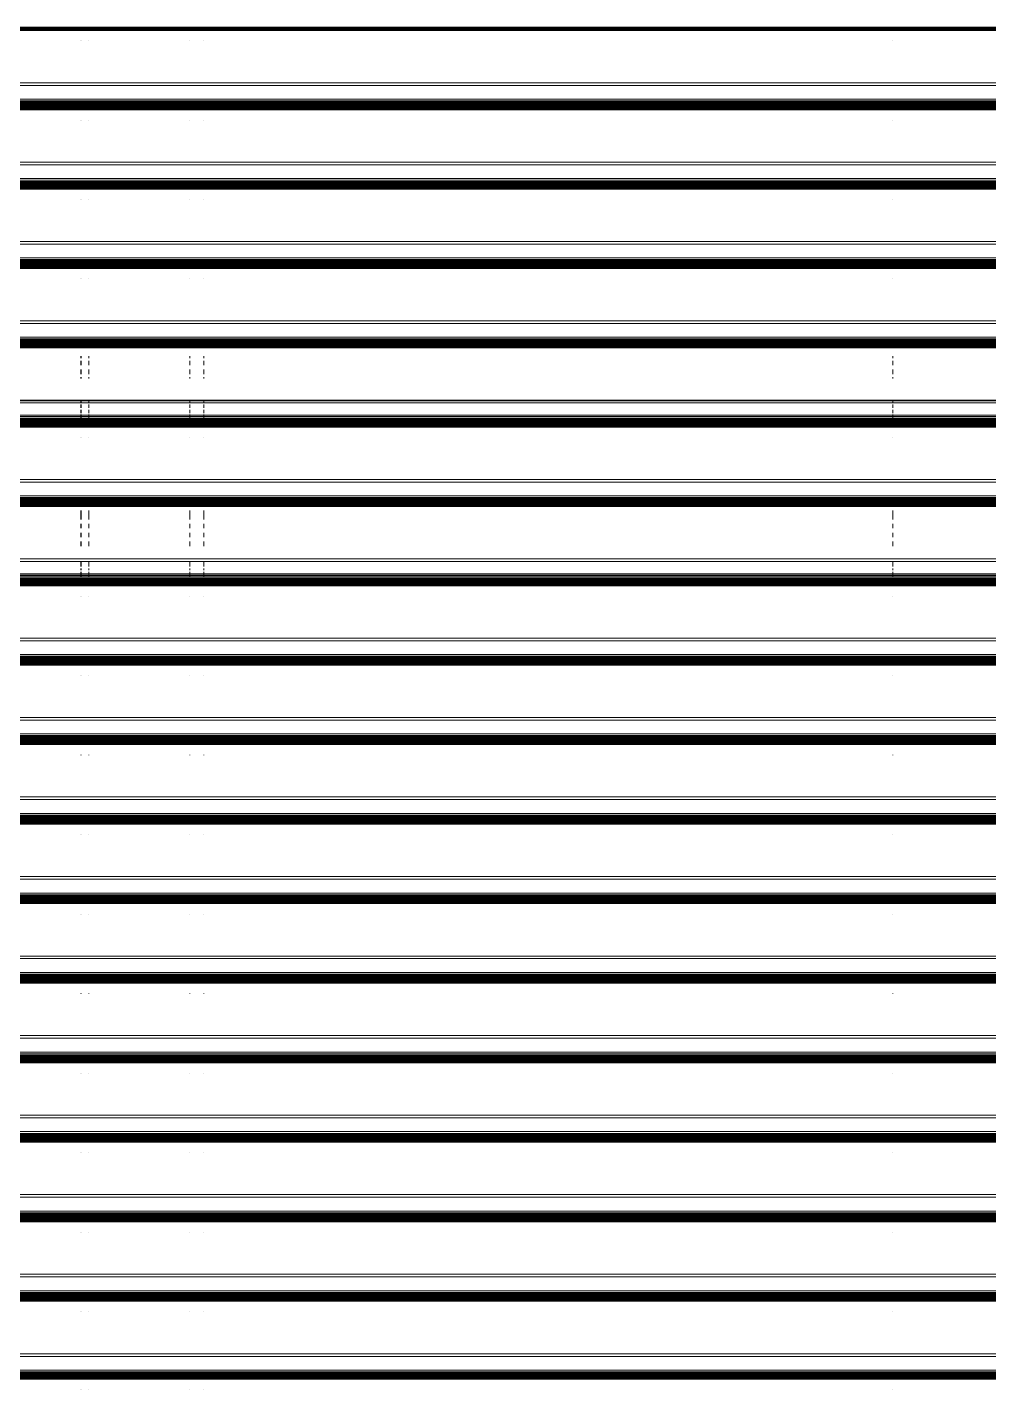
# Model space of a CAD drawing. Header units: inches. Extents: x 153221 to 157601, y -20468 to 0.
# Drawn here: x 153880.62 to 153904.5, y -20353.03 to -20319.19 of the extents above; entities that cross this region are included whole.
import ezdxf

# ---------------------------------------------------------------- set-up
doc = ezdxf.new("R2010")
doc.units = ezdxf.units.IN
doc.header["$MEASUREMENT"] = 0
doc.layers.add('DOOR-WIN RA', color=3, linetype='Continuous', lineweight=20)

# ---------------------------------------------------------------- blocks, each defined once
blk = doc.blocks.new('SKBVVL')
at = {"layer": 'DOOR-WIN RA'}
for p, q in [((154108.256, -15947.64), (153981.913, -15947.64)), ((154108.256, -15947.661), (153981.913, -15947.661)), ((154108.256, -15947.681), (153981.913, -15947.681)), ((154108.256, -15947.701), (153981.913, -15947.701)), ((154108.256, -15947.72), (153981.913, -15947.72)), ((154026.685, -15947.991), (154026.685, -15947.993)), ((154026.695, -15947.991), (154026.695, -15947.993)), ((154026.898, -15947.993), (154026.898, -15947.991)), ((154029.518, -15947.991), (154029.518, -15947.993)), ((154029.879, -15947.993), (154029.879, -15947.991)), ((154047.768, -15947.991), (154047.768, -15947.993)), ((154108.256, -15949.08), (153981.913, -15949.08)), ((154108.256, -15949.149), (153981.913, -15949.149)), ((154108.256, -15949.51), (153981.913, -15949.51)), ((153981.913, -15949.554), (154108.256, -15949.554)), ((154108.256, -15949.58), (153981.913, -15949.58)), ((154108.256, -15949.583), (153981.913, -15949.583)), ((154108.256, -15949.6), (153981.913, -15949.6)), ((154108.256, -15949.618), (153981.913, -15949.618)), ((154108.256, -15949.637), (153981.913, -15949.637)), ((154108.256, -15949.658), (153981.913, -15949.658)), ((154108.256, -15949.678), (153981.913, -15949.678)), ((154108.256, -15949.699), (153981.913, -15949.699)), ((154108.256, -15949.72), (153981.913, -15949.72)), ((154108.256, -15949.741), (153981.913, -15949.741)), ((154108.256, -15949.761), (153981.913, -15949.761)), ((154108.256, -15949.78), (153981.913, -15949.78)), ((154026.685, -15950.051), (154026.685, -15950.053)), ((154026.695, -15950.051), (154026.695, -15950.053)), ((154026.898, -15950.053), (154026.898, -15950.051)), ((154029.518, -15950.051), (154029.518, -15950.053)), ((154029.879, -15950.053), (154029.879, -15950.051)), ((154047.768, -15950.051), (154047.768, -15950.053)), ((154108.256, -15951.14), (153981.913, -15951.14)), ((154108.256, -15951.208), (153981.913, -15951.208)), ((154108.256, -15951.57), (153981.913, -15951.57)), ((153981.913, -15951.613), (154108.256, -15951.613)), ((154108.256, -15951.64), (153981.913, -15951.64)), ((154108.256, -15951.642), (153981.913, -15951.642)), ((154108.256, -15951.659), (153981.913, -15951.659)), ((154108.256, -15951.678), (153981.913, -15951.678)), ((154108.256, -15951.697), (153981.913, -15951.697)), ((154108.256, -15951.717), (153981.913, -15951.717)), ((154108.256, -15951.738), (153981.913, -15951.738)), ((154108.256, -15951.759), (153981.913, -15951.759)), ((154108.256, -15951.78), (153981.913, -15951.78)), ((154108.256, -15951.8), (153981.913, -15951.8)), ((154108.256, -15951.82), (153981.913, -15951.82)), ((154108.256, -15951.839), (153981.913, -15951.839)), ((154026.685, -15952.11), (154026.685, -15952.112)), ((154026.695, -15952.11), (154026.695, -15952.112)), ((154026.898, -15952.112), (154026.898, -15952.11)), ((154029.518, -15952.11), (154029.518, -15952.112)), ((154029.879, -15952.112), (154029.879, -15952.11)), ((154047.768, -15952.11), (154047.768, -15952.112)), ((154108.256, -15953.199), (153981.913, -15953.199)), ((154108.256, -15953.268), (153981.913, -15953.268)), ((154108.256, -15953.629), (153981.913, -15953.629)), ((153981.913, -15953.673), (154108.256, -15953.673)), ((154108.256, -15953.699), (153981.913, -15953.699)), ((154108.256, -15953.702), (153981.913, -15953.702)), ((154108.256, -15953.719), (153981.913, -15953.719)), ((154108.256, -15953.737), (153981.913, -15953.737)), ((154108.256, -15953.756), (153981.913, -15953.756)), ((154108.256, -15953.776), (153981.913, -15953.776)), ((154108.256, -15953.797), (153981.913, -15953.797)), ((154108.256, -15953.818), (153981.913, -15953.818)), ((154108.256, -15953.839), (153981.913, -15953.839)), ((154108.256, -15953.86), (153981.913, -15953.86)), ((154108.256, -15953.88), (153981.913, -15953.88)), ((154108.256, -15953.899), (153981.913, -15953.899)), ((154026.685, -15954.169), (154026.685, -15954.172)), ((154026.695, -15954.169), (154026.695, -15954.172)), ((154026.898, -15954.172), (154026.898, -15954.169)), ((154029.518, -15954.169), (154029.518, -15954.172)), ((154029.879, -15954.172), (154029.879, -15954.169)), ((154047.768, -15954.169), (154047.768, -15954.172)), ((154108.256, -15955.258), (153981.913, -15955.258)), ((154108.256, -15955.327), (153981.913, -15955.327)), ((154108.256, -15955.688), (153981.913, -15955.688)), ((154024.066, -15955.732), (154026.685, -15955.732)), ((154026.685, -15955.758), (154024.066, -15955.758)), ((154026.685, -15955.761), (154024.066, -15955.761)), ((154026.685, -15955.778), (154024.066, -15955.778)), ((154026.685, -15955.796), (154024.066, -15955.796)), ((154026.685, -15955.816), (154024.066, -15955.816)), ((154026.685, -15955.818), (154024.066, -15955.818)), ((154026.685, -15955.836), (154024.066, -15955.836)), ((154026.685, -15955.848), (154024.066, -15955.848)), ((154026.685, -15955.857), (154024.066, -15955.857)), ((154026.685, -15955.878), (154024.066, -15955.878)), ((154026.685, -15955.898), (154024.066, -15955.898)), ((154026.685, -15955.909), (154024.066, -15955.909)), ((154026.685, -15955.919), (154024.066, -15955.919)), ((154026.685, -15955.939), (154024.066, -15955.939)), ((154026.685, -15955.958), (154024.066, -15955.958)), ((154026.685, -15955.732), (154026.685, -15955.758)), ((154026.685, -15955.732), (154026.695, -15955.732)), ((154026.685, -15955.758), (154026.685, -15955.761)), ((154026.695, -15955.758), (154026.685, -15955.758)), ((154026.685, -15955.761), (154026.685, -15955.778)), ((154026.695, -15955.761), (154026.685, -15955.761)), ((154026.685, -15955.778), (154026.685, -15955.796)), ((154026.695, -15955.778), (154026.685, -15955.778)), ((154026.695, -15955.796), (154026.685, -15955.796)), ((154026.685, -15955.816), (154026.685, -15955.796)), ((154026.685, -15955.816), (154026.685, -15955.818)), ((154026.695, -15955.816), (154026.685, -15955.816)), ((154026.685, -15955.818), (154026.685, -15955.836)), ((154026.695, -15955.818), (154026.685, -15955.818)), ((154026.685, -15955.836), (154026.685, -15955.848)), ((154026.695, -15955.836), (154026.685, -15955.836)), ((154026.685, -15955.848), (154026.685, -15955.857)), ((154026.695, -15955.848), (154026.685, -15955.848)), ((154026.685, -15955.857), (154026.685, -15955.878)), ((154026.695, -15955.857), (154026.685, -15955.857)), ((154026.685, -15955.878), (154026.685, -15955.898)), ((154026.695, -15955.878), (154026.685, -15955.878)), ((154026.685, -15955.898), (154026.685, -15955.909)), ((154026.695, -15955.898), (154026.685, -15955.898)), ((154026.685, -15955.909), (154026.685, -15955.919)), ((154026.695, -15955.909), (154026.685, -15955.909)), ((154026.695, -15955.919), (154026.685, -15955.919)), ((154026.685, -15955.939), (154026.685, -15955.958)), ((154026.695, -15955.939), (154026.685, -15955.939)), ((154026.695, -15955.958), (154026.685, -15955.958)), ((154026.695, -15955.732), (154026.695, -15955.758)), ((154026.695, -15955.732), (154026.898, -15955.732)), ((154026.695, -15955.758), (154026.695, -15955.761)), ((154026.898, -15955.758), (154026.695, -15955.758)), ((154026.695, -15955.761), (154026.695, -15955.778)), ((154026.898, -15955.761), (154026.695, -15955.761)), ((154026.695, -15955.778), (154026.695, -15955.796)), ((154026.898, -15955.778), (154026.695, -15955.778)), ((154026.898, -15955.796), (154026.695, -15955.796)), ((154026.695, -15955.816), (154026.695, -15955.796)), ((154026.695, -15955.816), (154026.695, -15955.818)), ((154026.898, -15955.816), (154026.695, -15955.816)), ((154026.695, -15955.818), (154026.695, -15955.836)), ((154026.898, -15955.818), (154026.695, -15955.818)), ((154026.695, -15955.836), (154026.695, -15955.848)), ((154026.898, -15955.836), (154026.695, -15955.836)), ((154026.695, -15955.848), (154026.695, -15955.857)), ((154026.898, -15955.848), (154026.695, -15955.848)), ((154026.695, -15955.857), (154026.695, -15955.878)), ((154026.898, -15955.857), (154026.695, -15955.857)), ((154026.695, -15955.878), (154026.695, -15955.898)), ((154026.898, -15955.878), (154026.695, -15955.878)), ((154026.695, -15955.898), (154026.695, -15955.909)), ((154026.898, -15955.898), (154026.695, -15955.898)), ((154026.695, -15955.909), (154026.695, -15955.919)), ((154026.898, -15955.909), (154026.695, -15955.909)), ((154026.898, -15955.919), (154026.695, -15955.919)), ((154026.695, -15955.939), (154026.695, -15955.958)), ((154026.898, -15955.939), (154026.695, -15955.939)), ((154026.898, -15955.958), (154026.695, -15955.958)), ((154026.898, -15955.758), (154026.898, -15955.732)), ((154026.898, -15955.732), (154029.518, -15955.732)), ((154026.898, -15955.761), (154026.898, -15955.758)), ((154029.518, -15955.758), (154026.898, -15955.758)), ((154026.898, -15955.778), (154026.898, -15955.761)), ((154029.518, -15955.761), (154026.898, -15955.761)), ((154026.898, -15955.796), (154026.898, -15955.778)), ((154029.518, -15955.778), (154026.898, -15955.778)), ((154029.518, -15955.796), (154026.898, -15955.796)), ((154026.898, -15955.816), (154026.898, -15955.796)), ((154026.898, -15955.818), (154026.898, -15955.816)), ((154029.518, -15955.816), (154026.898, -15955.816)), ((154026.898, -15955.836), (154026.898, -15955.818)), ((154029.518, -15955.818), (154026.898, -15955.818)), ((154026.898, -15955.848), (154026.898, -15955.836)), ((154029.518, -15955.836), (154026.898, -15955.836)), ((154026.898, -15955.857), (154026.898, -15955.848)), ((154029.518, -15955.848), (154026.898, -15955.848)), ((154026.898, -15955.878), (154026.898, -15955.857)), ((154029.518, -15955.857), (154026.898, -15955.857)), ((154026.898, -15955.898), (154026.898, -15955.878)), ((154029.518, -15955.878), (154026.898, -15955.878)), ((154026.898, -15955.909), (154026.898, -15955.898)), ((154029.518, -15955.898), (154026.898, -15955.898)), ((154026.898, -15955.919), (154026.898, -15955.909)), ((154029.518, -15955.909), (154026.898, -15955.909)), ((154029.518, -15955.919), (154026.898, -15955.919)), ((154026.898, -15955.958), (154026.898, -15955.939)), ((154029.518, -15955.939), (154026.898, -15955.939)), ((154029.518, -15955.958), (154026.898, -15955.958)), ((154029.518, -15955.732), (154029.518, -15955.758)), ((154029.518, -15955.732), (154029.879, -15955.732)), ((154029.518, -15955.758), (154029.518, -15955.761)), ((154029.879, -15955.758), (154029.518, -15955.758)), ((154029.518, -15955.761), (154029.518, -15955.778)), ((154029.879, -15955.761), (154029.518, -15955.761)), ((154029.518, -15955.778), (154029.518, -15955.796)), ((154029.879, -15955.778), (154029.518, -15955.778)), ((154029.879, -15955.796), (154029.518, -15955.796)), ((154029.518, -15955.816), (154029.518, -15955.796)), ((154029.518, -15955.816), (154029.518, -15955.818)), ((154029.879, -15955.816), (154029.518, -15955.816)), ((154029.518, -15955.818), (154029.518, -15955.836)), ((154029.879, -15955.818), (154029.518, -15955.818)), ((154029.518, -15955.836), (154029.518, -15955.848)), ((154029.879, -15955.836), (154029.518, -15955.836)), ((154029.518, -15955.848), (154029.518, -15955.857)), ((154029.879, -15955.848), (154029.518, -15955.848)), ((154029.518, -15955.857), (154029.518, -15955.878)), ((154029.879, -15955.857), (154029.518, -15955.857)), ((154029.518, -15955.878), (154029.518, -15955.898)), ((154029.879, -15955.878), (154029.518, -15955.878)), ((154029.518, -15955.898), (154029.518, -15955.909)), ((154029.879, -15955.898), (154029.518, -15955.898)), ((154029.518, -15955.909), (154029.518, -15955.919)), ((154029.879, -15955.909), (154029.518, -15955.909)), ((154029.879, -15955.919), (154029.518, -15955.919)), ((154029.518, -15955.939), (154029.518, -15955.958)), ((154029.879, -15955.939), (154029.518, -15955.939)), ((154029.879, -15955.958), (154029.518, -15955.958)), ((154029.879, -15955.758), (154029.879, -15955.732)), ((154029.879, -15955.732), (154047.768, -15955.732)), ((154029.879, -15955.761), (154029.879, -15955.758)), ((154047.768, -15955.758), (154029.879, -15955.758)), ((154029.879, -15955.778), (154029.879, -15955.761)), ((154047.768, -15955.761), (154029.879, -15955.761)), ((154029.879, -15955.796), (154029.879, -15955.778)), ((154047.768, -15955.778), (154029.879, -15955.778)), ((154047.768, -15955.796), (154029.879, -15955.796)), ((154029.879, -15955.816), (154029.879, -15955.796)), ((154029.879, -15955.818), (154029.879, -15955.816)), ((154047.768, -15955.816), (154029.879, -15955.816)), ((154029.879, -15955.836), (154029.879, -15955.818)), ((154047.768, -15955.818), (154029.879, -15955.818)), ((154029.879, -15955.848), (154029.879, -15955.836)), ((154047.768, -15955.836), (154029.879, -15955.836)), ((154029.879, -15955.857), (154029.879, -15955.848)), ((154047.768, -15955.848), (154029.879, -15955.848)), ((154029.879, -15955.878), (154029.879, -15955.857)), ((154047.768, -15955.857), (154029.879, -15955.857)), ((154029.879, -15955.898), (154029.879, -15955.878)), ((154047.768, -15955.878), (154029.879, -15955.878)), ((154029.879, -15955.909), (154029.879, -15955.898)), ((154047.768, -15955.898), (154029.879, -15955.898)), ((154029.879, -15955.919), (154029.879, -15955.909)), ((154047.768, -15955.909), (154029.879, -15955.909)), ((154047.768, -15955.919), (154029.879, -15955.919)), ((154029.879, -15955.958), (154029.879, -15955.939)), ((154047.768, -15955.939), (154029.879, -15955.939)), ((154047.768, -15955.958), (154029.879, -15955.958)), ((154047.768, -15955.732), (154047.768, -15955.758)), ((154047.768, -15955.732), (154050.76, -15955.732)), ((154047.768, -15955.758), (154047.768, -15955.761)), ((154050.76, -15955.758), (154047.768, -15955.758)), ((154047.768, -15955.761), (154047.768, -15955.778)), ((154050.76, -15955.761), (154047.768, -15955.761)), ((154047.768, -15955.778), (154047.768, -15955.796)), ((154050.76, -15955.778), (154047.768, -15955.778)), ((154050.76, -15955.796), (154047.768, -15955.796)), ((154047.768, -15955.816), (154047.768, -15955.796)), ((154047.768, -15955.816), (154047.768, -15955.818)), ((154050.76, -15955.816), (154047.768, -15955.816)), ((154047.768, -15955.818), (154047.768, -15955.836)), ((154050.76, -15955.818), (154047.768, -15955.818)), ((154047.768, -15955.836), (154047.768, -15955.848)), ((154050.76, -15955.836), (154047.768, -15955.836)), ((154047.768, -15955.848), (154047.768, -15955.857)), ((154050.76, -15955.848), (154047.768, -15955.848)), ((154047.768, -15955.857), (154047.768, -15955.878)), ((154050.76, -15955.857), (154047.768, -15955.857)), ((154047.768, -15955.878), (154047.768, -15955.898)), ((154050.76, -15955.878), (154047.768, -15955.878)), ((154047.768, -15955.898), (154047.768, -15955.909)), ((154050.76, -15955.898), (154047.768, -15955.898)), ((154047.768, -15955.909), (154047.768, -15955.919)), ((154050.76, -15955.909), (154047.768, -15955.909)), ((154050.76, -15955.919), (154047.768, -15955.919)), ((154047.768, -15955.939), (154047.768, -15955.958)), ((154050.76, -15955.939), (154047.768, -15955.939)), ((154050.76, -15955.958), (154047.768, -15955.958)), ((154026.685, -15956.182), (154026.685, -15956.231)), ((154026.685, -15956.296), (154026.685, -15956.412)), ((154026.695, -15956.182), (154026.695, -15956.231)), ((154026.695, -15956.296), (154026.695, -15956.412)), ((154026.898, -15956.231), (154026.898, -15956.182)), ((154026.898, -15956.412), (154026.898, -15956.296)), ((154029.518, -15956.182), (154029.518, -15956.231)), ((154029.518, -15956.296), (154029.518, -15956.412)), ((154029.879, -15956.231), (154029.879, -15956.182)), ((154029.879, -15956.412), (154029.879, -15956.296)), ((154047.768, -15956.182), (154047.768, -15956.231)), ((154047.768, -15956.296), (154047.768, -15956.412)), ((154026.685, -15956.528), (154026.685, -15956.644)), ((154026.685, -15956.721), (154026.685, -15956.759)), ((154026.695, -15956.528), (154026.695, -15956.644)), ((154026.695, -15956.721), (154026.695, -15956.759)), ((154026.898, -15956.644), (154026.898, -15956.528)), ((154026.898, -15956.759), (154026.898, -15956.721)), ((154029.518, -15956.528), (154029.518, -15956.644)), ((154029.518, -15956.722), (154029.518, -15956.759)), ((154029.879, -15956.644), (154029.879, -15956.528)), ((154029.879, -15956.759), (154029.879, -15956.721)), ((154047.768, -15956.528), (154047.768, -15956.644)), ((154047.768, -15956.721), (154047.768, -15956.759)), ((154026.685, -15957.318), (154024.066, -15957.318)), ((154026.685, -15957.34), (154024.066, -15957.34)), ((154026.685, -15957.387), (154024.066, -15957.387)), ((154026.685, -15957.318), (154026.685, -15957.34)), ((154026.695, -15957.318), (154026.685, -15957.318)), ((154026.685, -15957.34), (154026.685, -15957.387)), ((154026.695, -15957.34), (154026.685, -15957.34)), ((154026.695, -15957.387), (154026.685, -15957.387)), ((154026.685, -15957.429), (154026.685, -15957.521)), ((154026.695, -15957.318), (154026.695, -15957.34)), ((154026.898, -15957.318), (154026.695, -15957.318)), ((154026.695, -15957.34), (154026.695, -15957.387)), ((154026.898, -15957.34), (154026.695, -15957.34)), ((154026.898, -15957.387), (154026.695, -15957.387)), ((154026.695, -15957.429), (154026.695, -15957.521)), ((154026.898, -15957.34), (154026.898, -15957.318)), ((154029.518, -15957.318), (154026.898, -15957.318)), ((154026.898, -15957.387), (154026.898, -15957.34)), ((154029.518, -15957.34), (154026.898, -15957.34)), ((154029.518, -15957.387), (154026.898, -15957.387)), ((154026.898, -15957.521), (154026.898, -15957.429)), ((154029.518, -15957.318), (154029.518, -15957.34)), ((154029.879, -15957.318), (154029.518, -15957.318)), ((154029.518, -15957.34), (154029.518, -15957.387)), ((154029.879, -15957.34), (154029.518, -15957.34)), ((154029.879, -15957.387), (154029.518, -15957.387)), ((154029.518, -15957.429), (154029.518, -15957.521)), ((154029.879, -15957.34), (154029.879, -15957.318)), ((154047.768, -15957.318), (154029.879, -15957.318)), ((154029.879, -15957.387), (154029.879, -15957.34)), ((154047.768, -15957.34), (154029.879, -15957.34)), ((154047.768, -15957.387), (154029.879, -15957.387)), ((154029.879, -15957.521), (154029.879, -15957.429)), ((154047.768, -15957.318), (154047.768, -15957.34)), ((154050.76, -15957.318), (154047.768, -15957.318)), ((154047.768, -15957.34), (154047.768, -15957.387)), ((154050.76, -15957.34), (154047.768, -15957.34)), ((154050.76, -15957.387), (154047.768, -15957.387)), ((154047.768, -15957.429), (154047.768, -15957.521)), ((154026.685, -15957.709), (154024.066, -15957.709)), ((154026.685, -15957.748), (154024.066, -15957.748)), ((154026.685, -15957.754), (154024.066, -15957.754)), ((154024.066, -15957.792), (154026.685, -15957.792)), ((154026.685, -15957.568), (154026.685, -15957.654)), ((154026.685, -15957.69), (154026.685, -15957.709)), ((154026.685, -15957.709), (154026.685, -15957.748)), ((154026.695, -15957.709), (154026.685, -15957.709)), ((154026.685, -15957.748), (154026.685, -15957.754)), ((154026.695, -15957.748), (154026.685, -15957.748)), ((154026.685, -15957.754), (154026.685, -15957.792)), ((154026.695, -15957.754), (154026.685, -15957.754)), ((154026.685, -15957.792), (154026.695, -15957.792)), ((154026.695, -15957.568), (154026.695, -15957.654)), ((154026.695, -15957.69), (154026.695, -15957.709)), ((154026.695, -15957.709), (154026.695, -15957.748)), ((154026.898, -15957.709), (154026.695, -15957.709)), ((154026.695, -15957.748), (154026.695, -15957.754)), ((154026.898, -15957.748), (154026.695, -15957.748)), ((154026.695, -15957.754), (154026.695, -15957.792)), ((154026.898, -15957.754), (154026.695, -15957.754)), ((154026.695, -15957.792), (154026.898, -15957.792)), ((154026.898, -15957.654), (154026.898, -15957.568)), ((154026.898, -15957.709), (154026.898, -15957.69)), ((154026.898, -15957.748), (154026.898, -15957.709)), ((154029.518, -15957.709), (154026.898, -15957.709)), ((154026.898, -15957.754), (154026.898, -15957.748)), ((154029.518, -15957.748), (154026.898, -15957.748)), ((154026.898, -15957.792), (154026.898, -15957.754)), ((154029.518, -15957.754), (154026.898, -15957.754)), ((154026.898, -15957.792), (154029.518, -15957.792)), ((154029.518, -15957.568), (154029.518, -15957.654)), ((154029.518, -15957.69), (154029.518, -15957.709)), ((154029.518, -15957.709), (154029.518, -15957.748)), ((154029.879, -15957.709), (154029.518, -15957.709)), ((154029.518, -15957.748), (154029.518, -15957.754)), ((154029.879, -15957.748), (154029.518, -15957.748)), ((154029.518, -15957.754), (154029.518, -15957.792)), ((154029.879, -15957.754), (154029.518, -15957.754)), ((154029.518, -15957.792), (154029.879, -15957.792)), ((154029.879, -15957.654), (154029.879, -15957.568)), ((154029.879, -15957.709), (154029.879, -15957.69)), ((154029.879, -15957.748), (154029.879, -15957.709)), ((154047.768, -15957.709), (154029.879, -15957.709)), ((154029.879, -15957.754), (154029.879, -15957.748)), ((154047.768, -15957.748), (154029.879, -15957.748)), ((154029.879, -15957.792), (154029.879, -15957.754)), ((154047.768, -15957.754), (154029.879, -15957.754)), ((154029.879, -15957.792), (154047.768, -15957.792)), ((154047.768, -15957.568), (154047.768, -15957.654)), ((154047.768, -15957.69), (154047.768, -15957.709)), ((154047.768, -15957.709), (154047.768, -15957.748)), ((154050.76, -15957.709), (154047.768, -15957.709)), ((154047.768, -15957.748), (154047.768, -15957.754)), ((154050.76, -15957.748), (154047.768, -15957.748)), ((154047.768, -15957.754), (154047.768, -15957.792)), ((154050.76, -15957.754), (154047.768, -15957.754)), ((154047.768, -15957.792), (154050.76, -15957.792)), ((154108.256, -15957.818), (153981.913, -15957.818)), ((154108.256, -15957.821), (153981.913, -15957.821)), ((154108.256, -15957.838), (153981.913, -15957.838)), ((154108.256, -15957.856), (153981.913, -15957.856)), ((154108.256, -15957.875), (153981.913, -15957.875)), ((154108.256, -15957.895), (153981.913, -15957.895)), ((154108.256, -15957.916), (153981.913, -15957.916)), ((154108.256, -15957.937), (153981.913, -15957.937)), ((154108.256, -15957.958), (153981.913, -15957.958)), ((154108.256, -15957.978), (153981.913, -15957.978)), ((154108.256, -15957.998), (153981.913, -15957.998)), ((154108.256, -15958.017), (153981.913, -15958.017)), ((154026.685, -15958.288), (154026.685, -15958.291)), ((154026.695, -15958.288), (154026.695, -15958.291)), ((154026.898, -15958.291), (154026.898, -15958.288)), ((154029.518, -15958.288), (154029.518, -15958.291)), ((154029.879, -15958.291), (154029.879, -15958.288)), ((154047.768, -15958.288), (154047.768, -15958.291)), ((154108.256, -15959.377), (153981.913, -15959.377)), ((154108.256, -15959.446), (153981.913, -15959.446)), ((154108.256, -15959.807), (153981.913, -15959.807)), ((154108.256, -15959.915), (153981.913, -15959.915)), ((154024.066, -15959.851), (154026.685, -15959.851)), ((154026.685, -15959.877), (154024.066, -15959.877)), ((154026.685, -15959.88), (154024.066, -15959.88)), ((154026.685, -15959.897), (154024.066, -15959.897)), ((154026.685, -15959.851), (154026.685, -15959.877)), ((154026.685, -15959.851), (154026.695, -15959.851)), ((154026.685, -15959.877), (154026.685, -15959.88)), ((154026.695, -15959.877), (154026.685, -15959.877)), ((154026.685, -15959.88), (154026.685, -15959.897)), ((154026.695, -15959.88), (154026.685, -15959.88)), ((154026.695, -15959.897), (154026.685, -15959.897)), ((154026.695, -15959.851), (154026.695, -15959.877)), ((154026.695, -15959.851), (154026.898, -15959.851)), ((154026.695, -15959.877), (154026.695, -15959.88)), ((154026.898, -15959.877), (154026.695, -15959.877)), ((154026.695, -15959.88), (154026.695, -15959.897)), ((154026.898, -15959.88), (154026.695, -15959.88)), ((154026.898, -15959.897), (154026.695, -15959.897)), ((154026.898, -15959.877), (154026.898, -15959.851)), ((154026.898, -15959.851), (154029.518, -15959.851)), ((154026.898, -15959.88), (154026.898, -15959.877)), ((154029.518, -15959.877), (154026.898, -15959.877)), ((154026.898, -15959.897), (154026.898, -15959.88)), ((154029.518, -15959.88), (154026.898, -15959.88)), ((154029.518, -15959.897), (154026.898, -15959.897)), ((154029.518, -15959.851), (154029.518, -15959.877)), ((154029.518, -15959.851), (154029.879, -15959.851)), ((154029.518, -15959.877), (154029.518, -15959.88)), ((154029.879, -15959.877), (154029.518, -15959.877)), ((154029.518, -15959.88), (154029.518, -15959.897)), ((154029.879, -15959.88), (154029.518, -15959.88)), ((154029.879, -15959.897), (154029.518, -15959.897)), ((154029.879, -15959.877), (154029.879, -15959.851)), ((154029.879, -15959.851), (154047.768, -15959.851)), ((154029.879, -15959.88), (154029.879, -15959.877)), ((154047.768, -15959.877), (154029.879, -15959.877)), ((154029.879, -15959.897), (154029.879, -15959.88)), ((154047.768, -15959.88), (154029.879, -15959.88)), ((154047.768, -15959.897), (154029.879, -15959.897)), ((154047.768, -15959.851), (154047.768, -15959.877)), ((154047.768, -15959.851), (154050.76, -15959.851)), ((154047.768, -15959.877), (154047.768, -15959.88)), ((154050.76, -15959.877), (154047.768, -15959.877)), ((154047.768, -15959.88), (154047.768, -15959.897)), ((154050.76, -15959.88), (154047.768, -15959.88)), ((154050.76, -15959.897), (154047.768, -15959.897)), ((154026.685, -15959.935), (154024.066, -15959.935)), ((154026.685, -15959.937), (154024.066, -15959.937)), ((154026.685, -15959.955), (154024.066, -15959.955)), ((154026.685, -15959.967), (154024.066, -15959.967)), ((154026.685, -15959.975), (154024.066, -15959.975)), ((154026.685, -15959.997), (154024.066, -15959.997)), ((154026.685, -15960.017), (154024.066, -15960.017)), ((154026.685, -15960.028), (154024.066, -15960.028)), ((154026.685, -15960.038), (154024.066, -15960.038)), ((154026.685, -15960.058), (154024.066, -15960.058)), ((154026.685, -15960.077), (154024.066, -15960.077)), ((154026.685, -15959.935), (154026.685, -15959.937)), ((154026.695, -15959.935), (154026.685, -15959.935)), ((154026.685, -15959.937), (154026.685, -15959.955)), ((154026.695, -15959.937), (154026.685, -15959.937)), ((154026.685, -15959.955), (154026.685, -15959.967)), ((154026.695, -15959.955), (154026.685, -15959.955)), ((154026.685, -15959.967), (154026.685, -15959.975)), ((154026.695, -15959.967), (154026.685, -15959.967)), ((154026.685, -15959.975), (154026.685, -15959.997)), ((154026.695, -15959.975), (154026.685, -15959.975)), ((154026.685, -15959.997), (154026.685, -15960.017)), ((154026.695, -15959.997), (154026.685, -15959.997)), ((154026.685, -15960.017), (154026.685, -15960.028)), ((154026.695, -15960.017), (154026.685, -15960.017)), ((154026.685, -15960.028), (154026.685, -15960.038)), ((154026.695, -15960.028), (154026.685, -15960.028)), ((154026.685, -15960.038), (154026.685, -15960.058)), ((154026.695, -15960.038), (154026.685, -15960.038)), ((154026.685, -15960.058), (154026.685, -15960.077)), ((154026.695, -15960.058), (154026.685, -15960.058)), ((154026.695, -15960.077), (154026.685, -15960.077)), ((154026.685, -15960.188), (154026.685, -15960.415)), ((154026.695, -15959.935), (154026.695, -15959.937)), ((154026.898, -15959.935), (154026.695, -15959.935)), ((154026.695, -15959.937), (154026.695, -15959.955)), ((154026.898, -15959.937), (154026.695, -15959.937)), ((154026.695, -15959.955), (154026.695, -15959.967)), ((154026.898, -15959.955), (154026.695, -15959.955)), ((154026.695, -15959.967), (154026.695, -15959.975)), ((154026.898, -15959.967), (154026.695, -15959.967)), ((154026.695, -15959.975), (154026.695, -15959.997)), ((154026.898, -15959.975), (154026.695, -15959.975)), ((154026.695, -15959.997), (154026.695, -15960.017)), ((154026.898, -15959.997), (154026.695, -15959.997)), ((154026.695, -15960.017), (154026.695, -15960.028)), ((154026.898, -15960.017), (154026.695, -15960.017)), ((154026.695, -15960.028), (154026.695, -15960.038)), ((154026.898, -15960.028), (154026.695, -15960.028)), ((154026.695, -15960.038), (154026.695, -15960.058)), ((154026.898, -15960.038), (154026.695, -15960.038)), ((154026.695, -15960.058), (154026.695, -15960.077)), ((154026.898, -15960.058), (154026.695, -15960.058)), ((154026.898, -15960.077), (154026.695, -15960.077)), ((154026.695, -15960.188), (154026.695, -15960.415)), ((154026.898, -15959.937), (154026.898, -15959.935)), ((154029.518, -15959.935), (154026.898, -15959.935)), ((154026.898, -15959.955), (154026.898, -15959.937)), ((154029.518, -15959.937), (154026.898, -15959.937)), ((154026.898, -15959.967), (154026.898, -15959.955)), ((154029.518, -15959.955), (154026.898, -15959.955)), ((154026.898, -15959.975), (154026.898, -15959.967)), ((154029.518, -15959.967), (154026.898, -15959.967)), ((154026.898, -15959.997), (154026.898, -15959.975)), ((154029.518, -15959.975), (154026.898, -15959.975)), ((154026.898, -15960.017), (154026.898, -15959.997)), ((154029.518, -15959.997), (154026.898, -15959.997)), ((154026.898, -15960.028), (154026.898, -15960.017)), ((154029.518, -15960.017), (154026.898, -15960.017)), ((154026.898, -15960.038), (154026.898, -15960.028)), ((154029.518, -15960.028), (154026.898, -15960.028)), ((154026.898, -15960.058), (154026.898, -15960.038)), ((154029.518, -15960.038), (154026.898, -15960.038)), ((154026.898, -15960.077), (154026.898, -15960.058)), ((154029.518, -15960.058), (154026.898, -15960.058)), ((154029.518, -15960.077), (154026.898, -15960.077)), ((154026.898, -15960.415), (154026.898, -15960.188)), ((154029.518, -15959.935), (154029.518, -15959.937)), ((154029.879, -15959.935), (154029.518, -15959.935)), ((154029.518, -15959.937), (154029.518, -15959.955)), ((154029.879, -15959.937), (154029.518, -15959.937)), ((154029.518, -15959.955), (154029.518, -15959.967)), ((154029.879, -15959.955), (154029.518, -15959.955)), ((154029.518, -15959.967), (154029.518, -15959.975)), ((154029.879, -15959.967), (154029.518, -15959.967)), ((154029.518, -15959.975), (154029.518, -15959.997)), ((154029.879, -15959.975), (154029.518, -15959.975)), ((154029.518, -15959.997), (154029.518, -15960.017)), ((154029.879, -15959.997), (154029.518, -15959.997)), ((154029.518, -15960.017), (154029.518, -15960.028)), ((154029.879, -15960.017), (154029.518, -15960.017)), ((154029.518, -15960.028), (154029.518, -15960.038)), ((154029.879, -15960.028), (154029.518, -15960.028)), ((154029.518, -15960.038), (154029.518, -15960.058)), ((154029.879, -15960.038), (154029.518, -15960.038)), ((154029.518, -15960.058), (154029.518, -15960.077)), ((154029.879, -15960.058), (154029.518, -15960.058)), ((154029.879, -15960.077), (154029.518, -15960.077)), ((154029.518, -15960.188), (154029.518, -15960.415)), ((154029.879, -15959.937), (154029.879, -15959.935)), ((154047.768, -15959.935), (154029.879, -15959.935)), ((154029.879, -15959.955), (154029.879, -15959.937)), ((154047.768, -15959.937), (154029.879, -15959.937)), ((154029.879, -15959.967), (154029.879, -15959.955)), ((154047.768, -15959.955), (154029.879, -15959.955)), ((154029.879, -15959.975), (154029.879, -15959.967)), ((154047.768, -15959.967), (154029.879, -15959.967)), ((154029.879, -15959.997), (154029.879, -15959.975)), ((154047.768, -15959.975), (154029.879, -15959.975)), ((154029.879, -15960.017), (154029.879, -15959.997)), ((154047.768, -15959.997), (154029.879, -15959.997)), ((154029.879, -15960.028), (154029.879, -15960.017)), ((154047.768, -15960.017), (154029.879, -15960.017)), ((154029.879, -15960.038), (154029.879, -15960.028)), ((154047.768, -15960.028), (154029.879, -15960.028)), ((154029.879, -15960.058), (154029.879, -15960.038)), ((154047.768, -15960.038), (154029.879, -15960.038)), ((154029.879, -15960.077), (154029.879, -15960.058)), ((154047.768, -15960.058), (154029.879, -15960.058)), ((154047.768, -15960.077), (154029.879, -15960.077)), ((154029.879, -15960.415), (154029.879, -15960.188)), ((154047.768, -15959.935), (154047.768, -15959.937)), ((154050.76, -15959.935), (154047.768, -15959.935)), ((154047.768, -15959.937), (154047.768, -15959.955)), ((154050.76, -15959.937), (154047.768, -15959.937)), ((154047.768, -15959.955), (154047.768, -15959.967)), ((154050.76, -15959.955), (154047.768, -15959.955)), ((154047.768, -15959.967), (154047.768, -15959.975)), ((154050.76, -15959.967), (154047.768, -15959.967)), ((154047.768, -15959.975), (154047.768, -15959.997)), ((154050.76, -15959.975), (154047.768, -15959.975)), ((154047.768, -15959.997), (154047.768, -15960.017)), ((154050.76, -15959.997), (154047.768, -15959.997)), ((154047.768, -15960.017), (154047.768, -15960.028)), ((154050.76, -15960.017), (154047.768, -15960.017)), ((154047.768, -15960.028), (154047.768, -15960.038)), ((154050.76, -15960.028), (154047.768, -15960.028)), ((154047.768, -15960.038), (154047.768, -15960.058)), ((154050.76, -15960.038), (154047.768, -15960.038)), ((154047.768, -15960.058), (154047.768, -15960.077)), ((154050.76, -15960.058), (154047.768, -15960.058)), ((154050.76, -15960.077), (154047.768, -15960.077)), ((154047.768, -15960.188), (154047.768, -15960.415)), ((154026.685, -15960.53), (154026.685, -15960.646)), ((154026.695, -15960.53), (154026.695, -15960.646)), ((154026.898, -15960.646), (154026.898, -15960.53)), ((154029.518, -15960.53), (154029.518, -15960.646)), ((154029.879, -15960.646), (154029.879, -15960.53)), ((154047.768, -15960.53), (154047.768, -15960.646)), ((154026.685, -15960.762), (154026.685, -15960.878)), ((154026.695, -15960.762), (154026.695, -15960.878)), ((154026.898, -15960.878), (154026.898, -15960.762)), ((154029.518, -15960.762), (154029.518, -15960.878)), ((154029.879, -15960.878), (154029.879, -15960.762)), ((154047.768, -15960.762), (154047.768, -15960.878)), ((154026.685, -15960.993), (154026.685, -15961.107)), ((154026.695, -15960.993), (154026.695, -15961.107)), ((154026.898, -15961.107), (154026.898, -15960.993)), ((154029.518, -15960.993), (154029.518, -15961.107)), ((154029.879, -15961.107), (154029.879, -15960.993)), ((154047.768, -15960.993), (154047.768, -15961.107)), ((154108.256, -15961.437), (153981.913, -15961.437)), ((154026.685, -15961.506), (154024.066, -15961.506)), ((154026.685, -15961.506), (154026.685, -15961.64)), ((154026.695, -15961.506), (154026.685, -15961.506)), ((154026.685, -15961.687), (154026.685, -15961.732)), ((154026.695, -15961.506), (154026.695, -15961.64)), ((154026.898, -15961.506), (154026.695, -15961.506)), ((154026.695, -15961.687), (154026.695, -15961.732)), ((154026.898, -15961.64), (154026.898, -15961.506)), ((154029.518, -15961.506), (154026.898, -15961.506)), ((154026.898, -15961.732), (154026.898, -15961.687)), ((154029.518, -15961.506), (154029.518, -15961.64)), ((154029.879, -15961.506), (154029.518, -15961.506)), ((154029.518, -15961.687), (154029.518, -15961.732)), ((154029.879, -15961.64), (154029.879, -15961.506)), ((154047.768, -15961.506), (154029.879, -15961.506)), ((154029.879, -15961.732), (154029.879, -15961.687)), ((154047.768, -15961.506), (154047.768, -15961.64)), ((154050.76, -15961.506), (154047.768, -15961.506)), ((154047.768, -15961.687), (154047.768, -15961.732)), ((154108.256, -15961.937), (153981.913, -15961.937)), ((154108.256, -15961.939), (153981.913, -15961.939)), ((154108.256, -15961.956), (153981.913, -15961.956)), ((154108.256, -15961.975), (153981.913, -15961.975)), ((154108.256, -15961.994), (153981.913, -15961.994)), ((154108.256, -15962.014), (153981.913, -15962.014)), ((154108.256, -15962.035), (153981.913, -15962.035)), ((154026.685, -15961.828), (154024.066, -15961.828)), ((154026.685, -15961.867), (154024.066, -15961.867)), ((154026.685, -15961.873), (154024.066, -15961.873)), ((154024.066, -15961.91), (154026.685, -15961.91)), ((154026.685, -15961.773), (154026.685, -15961.828)), ((154026.685, -15961.828), (154026.685, -15961.867)), ((154026.695, -15961.828), (154026.685, -15961.828)), ((154026.685, -15961.867), (154026.685, -15961.873)), ((154026.695, -15961.867), (154026.685, -15961.867)), ((154026.685, -15961.873), (154026.685, -15961.91)), ((154026.695, -15961.873), (154026.685, -15961.873)), ((154026.685, -15961.91), (154026.695, -15961.91)), ((154026.695, -15961.773), (154026.695, -15961.828)), ((154026.695, -15961.828), (154026.695, -15961.867)), ((154026.898, -15961.828), (154026.695, -15961.828)), ((154026.695, -15961.867), (154026.695, -15961.873)), ((154026.898, -15961.867), (154026.695, -15961.867)), ((154026.695, -15961.873), (154026.695, -15961.91)), ((154026.898, -15961.873), (154026.695, -15961.873)), ((154026.695, -15961.91), (154026.898, -15961.91)), ((154026.898, -15961.828), (154026.898, -15961.773)), ((154026.898, -15961.867), (154026.898, -15961.828)), ((154029.518, -15961.828), (154026.898, -15961.828)), ((154026.898, -15961.873), (154026.898, -15961.867)), ((154029.518, -15961.867), (154026.898, -15961.867)), ((154026.898, -15961.91), (154026.898, -15961.873)), ((154029.518, -15961.873), (154026.898, -15961.873)), ((154026.898, -15961.91), (154029.518, -15961.91)), ((154029.518, -15961.773), (154029.518, -15961.828)), ((154029.518, -15961.828), (154029.518, -15961.867)), ((154029.879, -15961.828), (154029.518, -15961.828)), ((154029.518, -15961.867), (154029.518, -15961.873)), ((154029.879, -15961.867), (154029.518, -15961.867)), ((154029.518, -15961.873), (154029.518, -15961.91)), ((154029.879, -15961.873), (154029.518, -15961.873)), ((154029.518, -15961.91), (154029.879, -15961.91)), ((154029.879, -15961.828), (154029.879, -15961.773)), ((154029.879, -15961.867), (154029.879, -15961.828)), ((154047.768, -15961.828), (154029.879, -15961.828)), ((154029.879, -15961.873), (154029.879, -15961.867)), ((154047.768, -15961.867), (154029.879, -15961.867)), ((154029.879, -15961.91), (154029.879, -15961.873)), ((154047.768, -15961.873), (154029.879, -15961.873)), ((154029.879, -15961.91), (154047.768, -15961.91)), ((154047.768, -15961.773), (154047.768, -15961.828)), ((154047.768, -15961.828), (154047.768, -15961.867)), ((154050.76, -15961.828), (154047.768, -15961.828)), ((154047.768, -15961.867), (154047.768, -15961.873)), ((154050.76, -15961.867), (154047.768, -15961.867)), ((154047.768, -15961.873), (154047.768, -15961.91)), ((154050.76, -15961.873), (154047.768, -15961.873)), ((154047.768, -15961.91), (154050.76, -15961.91)), ((154108.256, -15962.056), (153981.913, -15962.056)), ((154108.256, -15962.077), (153981.913, -15962.077)), ((154108.256, -15962.097), (153981.913, -15962.097)), ((154108.256, -15962.117), (153981.913, -15962.117)), ((154108.256, -15962.136), (153981.913, -15962.136)), ((154026.685, -15962.407), (154026.685, -15962.409)), ((154026.695, -15962.407), (154026.695, -15962.409)), ((154026.898, -15962.409), (154026.898, -15962.407)), ((154029.518, -15962.407), (154029.518, -15962.409)), ((154029.879, -15962.409), (154029.879, -15962.407)), ((154047.768, -15962.407), (154047.768, -15962.409)), ((154108.256, -15963.496), (153981.913, -15963.496)), ((154108.256, -15963.565), (153981.913, -15963.565)), ((154108.256, -15963.926), (153981.913, -15963.926)), ((153981.913, -15963.97), (154108.256, -15963.97)), ((154108.256, -15963.996), (153981.913, -15963.996)), ((154108.256, -15963.999), (153981.913, -15963.999)), ((154108.256, -15964.016), (153981.913, -15964.016)), ((154108.256, -15964.034), (153981.913, -15964.034)), ((154108.256, -15964.053), (153981.913, -15964.053)), ((154108.256, -15964.073), (153981.913, -15964.073)), ((154108.256, -15964.094), (153981.913, -15964.094)), ((154108.256, -15964.115), (153981.913, -15964.115)), ((154108.256, -15964.136), (153981.913, -15964.136)), ((154108.256, -15964.157), (153981.913, -15964.157)), ((154108.256, -15964.177), (153981.913, -15964.177)), ((154108.256, -15964.196), (153981.913, -15964.196)), ((154026.685, -15964.467), (154026.685, -15964.469)), ((154026.695, -15964.467), (154026.695, -15964.469)), ((154026.898, -15964.469), (154026.898, -15964.467)), ((154029.518, -15964.467), (154029.518, -15964.469)), ((154029.879, -15964.469), (154029.879, -15964.467)), ((154047.768, -15964.467), (154047.768, -15964.469)), ((154108.256, -15965.555), (153981.913, -15965.555)), ((154108.256, -15965.624), (153981.913, -15965.624)), ((154108.256, -15965.985), (153981.913, -15965.985)), ((154108.256, -15966.061), (153981.913, -15966.061)), ((154108.256, -15966.064), (153981.913, -15966.064)), ((154108.256, -15966.08), (153981.913, -15966.08)), ((154108.256, -15966.099), (153981.913, -15966.099)), ((154108.256, -15966.118), (153981.913, -15966.118)), ((154108.256, -15966.138), (153981.913, -15966.138)), ((154108.256, -15966.159), (153981.913, -15966.159)), ((154108.256, -15966.18), (153981.913, -15966.18)), ((154108.256, -15966.201), (153981.913, -15966.201)), ((154108.256, -15966.221), (153981.913, -15966.221)), ((154108.256, -15966.241), (153981.913, -15966.241)), ((154108.256, -15966.26), (153981.913, -15966.26)), ((154024.066, -15966.029), (154026.685, -15966.029)), ((154026.685, -15966.035), (154024.066, -15966.035)), ((154026.685, -15966.029), (154026.685, -15966.035)), ((154026.685, -15966.029), (154026.695, -15966.029)), ((154026.695, -15966.035), (154026.685, -15966.035)), ((154026.695, -15966.029), (154026.695, -15966.035)), ((154026.695, -15966.029), (154026.898, -15966.029)), ((154026.898, -15966.035), (154026.695, -15966.035)), ((154026.898, -15966.035), (154026.898, -15966.029)), ((154026.898, -15966.029), (154029.518, -15966.029)), ((154029.518, -15966.035), (154026.898, -15966.035)), ((154029.518, -15966.029), (154029.518, -15966.035)), ((154029.518, -15966.029), (154029.879, -15966.029)), ((154029.879, -15966.035), (154029.518, -15966.035)), ((154029.879, -15966.035), (154029.879, -15966.029)), ((154029.879, -15966.029), (154047.768, -15966.029)), ((154047.768, -15966.035), (154029.879, -15966.035)), ((154047.768, -15966.029), (154047.768, -15966.035)), ((154047.768, -15966.029), (154050.76, -15966.029)), ((154050.76, -15966.035), (154047.768, -15966.035)), ((154026.685, -15966.531), (154026.685, -15966.533)), ((154026.695, -15966.531), (154026.695, -15966.533)), ((154026.898, -15966.533), (154026.898, -15966.531)), ((154029.518, -15966.531), (154029.518, -15966.533)), ((154029.879, -15966.533), (154029.879, -15966.531)), ((154047.768, -15966.531), (154047.768, -15966.533)), ((154108.256, -15967.62), (153981.913, -15967.62)), ((154108.256, -15967.689), (153981.913, -15967.689)), ((154108.256, -15968.05), (153981.913, -15968.05)), ((154108.256, -15968.125), (153981.913, -15968.125)), ((154108.256, -15968.128), (153981.913, -15968.128)), ((154108.256, -15968.145), (153981.913, -15968.145)), ((154108.256, -15968.163), (153981.913, -15968.163)), ((154108.256, -15968.183), (153981.913, -15968.183)), ((154108.256, -15968.203), (153981.913, -15968.203)), ((154108.256, -15968.224), (153981.913, -15968.224)), ((154108.256, -15968.244), (153981.913, -15968.244)), ((154108.256, -15968.265), (153981.913, -15968.265)), ((154108.256, -15968.286), (153981.913, -15968.286)), ((154108.256, -15968.306), (153981.913, -15968.306)), ((154108.256, -15968.325), (153981.913, -15968.325)), ((154024.066, -15968.094), (154026.685, -15968.094)), ((154026.685, -15968.099), (154024.066, -15968.099)), ((154026.685, -15968.094), (154026.685, -15968.099)), ((154026.685, -15968.094), (154026.695, -15968.094)), ((154026.695, -15968.099), (154026.685, -15968.099)), ((154026.695, -15968.094), (154026.695, -15968.099)), ((154026.695, -15968.094), (154026.898, -15968.094)), ((154026.898, -15968.099), (154026.695, -15968.099)), ((154026.898, -15968.099), (154026.898, -15968.094)), ((154026.898, -15968.094), (154029.518, -15968.094)), ((154029.518, -15968.099), (154026.898, -15968.099)), ((154029.518, -15968.094), (154029.518, -15968.099)), ((154029.518, -15968.094), (154029.879, -15968.094)), ((154029.879, -15968.099), (154029.518, -15968.099)), ((154029.879, -15968.099), (154029.879, -15968.094)), ((154029.879, -15968.094), (154047.768, -15968.094)), ((154047.768, -15968.099), (154029.879, -15968.099)), ((154047.768, -15968.094), (154047.768, -15968.099)), ((154047.768, -15968.094), (154050.76, -15968.094)), ((154050.76, -15968.099), (154047.768, -15968.099)), ((154026.685, -15968.596), (154026.685, -15968.598)), ((154026.695, -15968.596), (154026.695, -15968.598)), ((154026.898, -15968.598), (154026.898, -15968.596)), ((154029.518, -15968.596), (154029.518, -15968.598)), ((154029.879, -15968.598), (154029.879, -15968.596)), ((154047.768, -15968.596), (154047.768, -15968.598)), ((154108.256, -15969.685), (153981.913, -15969.685)), ((154108.256, -15969.754), (153981.913, -15969.754)), ((154108.256, -15970.115), (153981.913, -15970.115)), ((154024.066, -15970.159), (154026.685, -15970.159)), ((154026.685, -15970.164), (154024.066, -15970.164)), ((154026.685, -15970.159), (154026.685, -15970.164)), ((154026.685, -15970.159), (154026.695, -15970.159)), ((154026.695, -15970.164), (154026.685, -15970.164)), ((154026.695, -15970.159), (154026.695, -15970.164)), ((154026.695, -15970.159), (154026.898, -15970.159)), ((154026.898, -15970.164), (154026.695, -15970.164)), ((154026.898, -15970.164), (154026.898, -15970.159)), ((154026.898, -15970.159), (154029.518, -15970.159)), ((154029.518, -15970.164), (154026.898, -15970.164)), ((154029.518, -15970.159), (154029.518, -15970.164)), ((154029.518, -15970.159), (154029.879, -15970.159)), ((154029.879, -15970.164), (154029.518, -15970.164)), ((154029.879, -15970.164), (154029.879, -15970.159)), ((154029.879, -15970.159), (154047.768, -15970.159)), ((154047.768, -15970.164), (154029.879, -15970.164)), ((154047.768, -15970.159), (154047.768, -15970.164)), ((154047.768, -15970.159), (154050.76, -15970.159)), ((154050.76, -15970.164), (154047.768, -15970.164)), ((154108.256, -15970.19), (153981.913, -15970.19)), ((154108.256, -15970.193), (153981.913, -15970.193)), ((154108.256, -15970.21), (153981.913, -15970.21)), ((154108.256, -15970.228), (153981.913, -15970.228)), ((154108.256, -15970.247), (153981.913, -15970.247)), ((154108.256, -15970.268), (153981.913, -15970.268)), ((154108.256, -15970.288), (153981.913, -15970.288)), ((154108.256, -15970.309), (153981.913, -15970.309)), ((154108.256, -15970.33), (153981.913, -15970.33)), ((154108.256, -15970.351), (153981.913, -15970.351)), ((154108.256, -15970.371), (153981.913, -15970.371)), ((154108.256, -15970.39), (153981.913, -15970.39)), ((154026.685, -15970.661), (154026.685, -15970.663)), ((154026.695, -15970.661), (154026.695, -15970.663)), ((154026.898, -15970.663), (154026.898, -15970.661)), ((154029.518, -15970.661), (154029.518, -15970.663)), ((154029.879, -15970.663), (154029.879, -15970.661)), ((154047.768, -15970.661), (154047.768, -15970.663)), ((154108.256, -15971.75), (153981.913, -15971.75)), ((154108.256, -15971.818), (153981.913, -15971.818)), ((154108.256, -15972.18), (153981.913, -15972.18)), ((154108.256, -15972.255), (153981.913, -15972.255)), ((154108.256, -15972.258), (153981.913, -15972.258)), ((154108.256, -15972.275), (153981.913, -15972.275)), ((154108.256, -15972.293), (153981.913, -15972.293)), ((154024.066, -15972.223), (154026.685, -15972.223)), ((154026.685, -15972.229), (154024.066, -15972.229)), ((154026.685, -15972.223), (154026.685, -15972.229)), ((154026.685, -15972.223), (154026.695, -15972.223)), ((154026.695, -15972.229), (154026.685, -15972.229)), ((154026.695, -15972.223), (154026.695, -15972.229)), ((154026.695, -15972.223), (154026.898, -15972.223)), ((154026.898, -15972.229), (154026.695, -15972.229)), ((154026.898, -15972.229), (154026.898, -15972.223)), ((154026.898, -15972.223), (154029.518, -15972.223)), ((154029.518, -15972.229), (154026.898, -15972.229)), ((154029.518, -15972.223), (154029.518, -15972.229)), ((154029.518, -15972.223), (154029.879, -15972.223)), ((154029.879, -15972.229), (154029.518, -15972.229)), ((154029.879, -15972.229), (154029.879, -15972.223)), ((154029.879, -15972.223), (154047.768, -15972.223)), ((154047.768, -15972.229), (154029.879, -15972.229)), ((154047.768, -15972.223), (154047.768, -15972.229)), ((154047.768, -15972.223), (154050.76, -15972.223)), ((154050.76, -15972.229), (154047.768, -15972.229)), ((154108.256, -15972.312), (153981.913, -15972.312)), ((154108.256, -15972.332), (153981.913, -15972.332)), ((154108.256, -15972.353), (153981.913, -15972.353)), ((154108.256, -15972.374), (153981.913, -15972.374)), ((154108.256, -15972.395), (153981.913, -15972.395)), ((154108.256, -15972.415), (153981.913, -15972.415)), ((154108.256, -15972.435), (153981.913, -15972.435)), ((154108.256, -15972.454), (153981.913, -15972.454)), ((154026.685, -15972.725), (154026.685, -15972.728)), ((154026.695, -15972.725), (154026.695, -15972.728)), ((154026.898, -15972.728), (154026.898, -15972.725)), ((154029.518, -15972.725), (154029.518, -15972.728)), ((154029.879, -15972.728), (154029.879, -15972.725)), ((154047.768, -15972.725), (154047.768, -15972.728)), ((154108.256, -15973.814), (153981.913, -15973.814)), ((154108.256, -15973.883), (153981.913, -15973.883)), ((154108.256, -15974.244), (153981.913, -15974.244)), ((154108.256, -15974.32), (153981.913, -15974.32)), ((154108.256, -15974.322), (153981.913, -15974.322)), ((154108.256, -15974.339), (153981.913, -15974.339)), ((154108.256, -15974.357), (153981.913, -15974.357)), ((154108.256, -15974.377), (153981.913, -15974.377)), ((154108.256, -15974.397), (153981.913, -15974.397)), ((154108.256, -15974.418), (153981.913, -15974.418)), ((154024.066, -15974.288), (154026.685, -15974.288)), ((154026.685, -15974.293), (154024.066, -15974.293)), ((154026.685, -15974.288), (154026.685, -15974.293)), ((154026.685, -15974.288), (154026.695, -15974.288)), ((154026.695, -15974.293), (154026.685, -15974.293)), ((154026.695, -15974.288), (154026.695, -15974.293)), ((154026.695, -15974.288), (154026.898, -15974.288)), ((154026.898, -15974.293), (154026.695, -15974.293)), ((154026.898, -15974.293), (154026.898, -15974.288)), ((154026.898, -15974.288), (154029.518, -15974.288)), ((154029.518, -15974.293), (154026.898, -15974.293)), ((154029.518, -15974.288), (154029.518, -15974.293)), ((154029.518, -15974.288), (154029.879, -15974.288)), ((154029.879, -15974.293), (154029.518, -15974.293)), ((154029.879, -15974.293), (154029.879, -15974.288)), ((154029.879, -15974.288), (154047.768, -15974.288)), ((154047.768, -15974.293), (154029.879, -15974.293)), ((154047.768, -15974.288), (154047.768, -15974.293)), ((154047.768, -15974.288), (154050.76, -15974.288)), ((154050.76, -15974.293), (154047.768, -15974.293)), ((154108.256, -15974.439), (153981.913, -15974.439)), ((154108.256, -15974.459), (153981.913, -15974.459)), ((154108.256, -15974.48), (153981.913, -15974.48)), ((154108.256, -15974.5), (153981.913, -15974.5)), ((154108.256, -15974.519), (153981.913, -15974.519)), ((154026.685, -15974.79), (154026.685, -15974.792)), ((154026.695, -15974.79), (154026.695, -15974.792)), ((154026.898, -15974.792), (154026.898, -15974.79)), ((154029.518, -15974.79), (154029.518, -15974.792)), ((154029.879, -15974.792), (154029.879, -15974.79)), ((154047.768, -15974.79), (154047.768, -15974.792)), ((154108.256, -15975.879), (153981.913, -15975.879)), ((154108.256, -15975.948), (153981.913, -15975.948)), ((154108.256, -15976.309), (153981.913, -15976.309)), ((154108.256, -15976.384), (153981.913, -15976.384)), ((154108.256, -15976.387), (153981.913, -15976.387)), ((154108.256, -15976.404), (153981.913, -15976.404)), ((154108.256, -15976.422), (153981.913, -15976.422)), ((154108.256, -15976.441), (153981.913, -15976.441)), ((154108.256, -15976.462), (153981.913, -15976.462)), ((154108.256, -15976.482), (153981.913, -15976.482)), ((154108.256, -15976.503), (153981.913, -15976.503)), ((154108.256, -15976.524), (153981.913, -15976.524)), ((154024.066, -15976.353), (154026.685, -15976.353)), ((154026.685, -15976.358), (154024.066, -15976.358)), ((154026.685, -15976.353), (154026.685, -15976.358)), ((154026.685, -15976.353), (154026.695, -15976.353)), ((154026.695, -15976.358), (154026.685, -15976.358)), ((154026.695, -15976.353), (154026.695, -15976.358)), ((154026.695, -15976.353), (154026.898, -15976.353)), ((154026.898, -15976.358), (154026.695, -15976.358)), ((154026.898, -15976.358), (154026.898, -15976.353)), ((154026.898, -15976.353), (154029.518, -15976.353)), ((154029.518, -15976.358), (154026.898, -15976.358)), ((154029.518, -15976.353), (154029.518, -15976.358)), ((154029.518, -15976.353), (154029.879, -15976.353)), ((154029.879, -15976.358), (154029.518, -15976.358)), ((154029.879, -15976.358), (154029.879, -15976.353)), ((154029.879, -15976.353), (154047.768, -15976.353)), ((154047.768, -15976.358), (154029.879, -15976.358)), ((154047.768, -15976.353), (154047.768, -15976.358)), ((154047.768, -15976.353), (154050.76, -15976.353)), ((154050.76, -15976.358), (154047.768, -15976.358)), ((154108.256, -15976.545), (153981.913, -15976.545)), ((154108.256, -15976.565), (153981.913, -15976.565)), ((154108.256, -15976.584), (153981.913, -15976.584)), ((154026.685, -15976.855), (154026.685, -15976.857)), ((154026.695, -15976.855), (154026.695, -15976.857)), ((154026.898, -15976.857), (154026.898, -15976.855)), ((154029.518, -15976.855), (154029.518, -15976.857)), ((154029.879, -15976.857), (154029.879, -15976.855)), ((154047.768, -15976.855), (154047.768, -15976.857)), ((154108.256, -15977.944), (153981.913, -15977.944)), ((154108.256, -15978.012), (153981.913, -15978.012)), ((154108.256, -15978.374), (153981.913, -15978.374)), ((154108.256, -15978.449), (153981.913, -15978.449)), ((154108.256, -15978.452), (153981.913, -15978.452)), ((154108.256, -15978.469), (153981.913, -15978.469)), ((154108.256, -15978.487), (153981.913, -15978.487)), ((154108.256, -15978.506), (153981.913, -15978.506)), ((154108.256, -15978.526), (153981.913, -15978.526)), ((154108.256, -15978.547), (153981.913, -15978.547)), ((154108.256, -15978.568), (153981.913, -15978.568)), ((154108.256, -15978.589), (153981.913, -15978.589)), ((154108.256, -15978.609), (153981.913, -15978.609)), ((154108.256, -15978.629), (153981.913, -15978.629)), ((154108.256, -15978.649), (153981.913, -15978.649)), ((154024.066, -15978.417), (154026.685, -15978.417)), ((154026.685, -15978.423), (154024.066, -15978.423)), ((154026.685, -15978.417), (154026.685, -15978.423)), ((154026.685, -15978.417), (154026.695, -15978.417)), ((154026.695, -15978.423), (154026.685, -15978.423)), ((154026.695, -15978.417), (154026.695, -15978.423)), ((154026.695, -15978.417), (154026.898, -15978.417)), ((154026.898, -15978.423), (154026.695, -15978.423)), ((154026.898, -15978.423), (154026.898, -15978.417)), ((154026.898, -15978.417), (154029.518, -15978.417)), ((154029.518, -15978.423), (154026.898, -15978.423)), ((154029.518, -15978.417), (154029.518, -15978.423)), ((154029.518, -15978.417), (154029.879, -15978.417)), ((154029.879, -15978.423), (154029.518, -15978.423)), ((154029.879, -15978.423), (154029.879, -15978.417)), ((154029.879, -15978.417), (154047.768, -15978.417)), ((154047.768, -15978.423), (154029.879, -15978.423)), ((154047.768, -15978.417), (154047.768, -15978.423)), ((154047.768, -15978.417), (154050.76, -15978.417)), ((154050.76, -15978.423), (154047.768, -15978.423)), ((154026.685, -15978.919), (154026.685, -15978.922)), ((154026.695, -15978.919), (154026.695, -15978.922)), ((154026.898, -15978.922), (154026.898, -15978.919)), ((154029.518, -15978.919), (154029.518, -15978.922)), ((154029.879, -15978.922), (154029.879, -15978.919)), ((154047.768, -15978.919), (154047.768, -15978.922)), ((154108.256, -15980.008), (153981.913, -15980.008)), ((154108.256, -15980.077), (153981.913, -15980.077)), ((154108.256, -15980.438), (153981.913, -15980.438)), ((154108.256, -15980.514), (153981.913, -15980.514)), ((154108.256, -15980.516), (153981.913, -15980.516)), ((154108.256, -15980.533), (153981.913, -15980.533)), ((154108.256, -15980.552), (153981.913, -15980.552)), ((154108.256, -15980.571), (153981.913, -15980.571)), ((154108.256, -15980.591), (153981.913, -15980.591)), ((154108.256, -15980.612), (153981.913, -15980.612)), ((154108.256, -15980.633), (153981.913, -15980.633)), ((154108.256, -15980.654), (153981.913, -15980.654)), ((154108.256, -15980.674), (153981.913, -15980.674)), ((154108.256, -15980.694), (153981.913, -15980.694)), ((154108.256, -15980.713), (153981.913, -15980.713)), ((154024.066, -15980.482), (154026.685, -15980.482)), ((154026.685, -15980.487), (154024.066, -15980.487)), ((154026.685, -15980.482), (154026.685, -15980.487)), ((154026.685, -15980.482), (154026.695, -15980.482)), ((154026.695, -15980.487), (154026.685, -15980.487)), ((154026.695, -15980.482), (154026.695, -15980.487)), ((154026.695, -15980.482), (154026.898, -15980.482)), ((154026.898, -15980.487), (154026.695, -15980.487)), ((154026.898, -15980.487), (154026.898, -15980.482)), ((154026.898, -15980.482), (154029.518, -15980.482)), ((154029.518, -15980.487), (154026.898, -15980.487)), ((154029.518, -15980.482), (154029.518, -15980.487)), ((154029.518, -15980.482), (154029.879, -15980.482)), ((154029.879, -15980.487), (154029.518, -15980.487)), ((154029.879, -15980.487), (154029.879, -15980.482)), ((154029.879, -15980.482), (154047.768, -15980.482)), ((154047.768, -15980.487), (154029.879, -15980.487)), ((154047.768, -15980.482), (154047.768, -15980.487)), ((154047.768, -15980.482), (154050.76, -15980.482)), ((154050.76, -15980.487), (154047.768, -15980.487)), ((154026.685, -15980.984), (154026.685, -15980.986)), ((154026.695, -15980.984), (154026.695, -15980.986)), ((154026.898, -15980.986), (154026.898, -15980.984)), ((154029.518, -15980.984), (154029.518, -15980.986)), ((154029.879, -15980.986), (154029.879, -15980.984)), ((154047.768, -15980.984), (154047.768, -15980.986)), ((154108.256, -15982.073), (153981.913, -15982.073)), ((154108.256, -15982.142), (153981.913, -15982.142)), ((154108.256, -15982.503), (153981.913, -15982.503)), ((153981.913, -15982.547), (154108.256, -15982.547)), ((154108.256, -15982.556), (153981.913, -15982.556)), ((154108.256, -15982.574), (153981.913, -15982.574)), ((154108.256, -15982.593), (153981.913, -15982.593)), ((154108.256, -15982.614), (153981.913, -15982.614)), ((154108.256, -15982.634), (153981.913, -15982.634)), ((154108.256, -15982.655), (153981.913, -15982.655)), ((154108.256, -15982.676), (153981.913, -15982.676)), ((154108.256, -15982.697), (153981.913, -15982.697)), ((154108.256, -15982.717), (153981.913, -15982.717)), ((154108.256, -15982.736), (153981.913, -15982.736)), ((154026.685, -15983.007), (154026.685, -15983.009)), ((154026.695, -15983.007), (154026.695, -15983.009)), ((154026.898, -15983.009), (154026.898, -15983.007)), ((154029.518, -15983.007), (154029.518, -15983.009)), ((154029.879, -15983.009), (154029.879, -15983.007)), ((154047.768, -15983.007), (154047.768, -15983.009))]:
    blk.add_line(p, q, dxfattribs=at)

msp = doc.modelspace()

# ---------------------------------------------------------------- block references
at = {"xscale": 0.9568106312292479, "yscale": 0.9568106312292479, "zscale": 0.9568106312292479}
msp.add_blockref('SKBVVL', (6507.578, -5060.317), dxfattribs=at)

doc.saveas('drawing.dxf')
